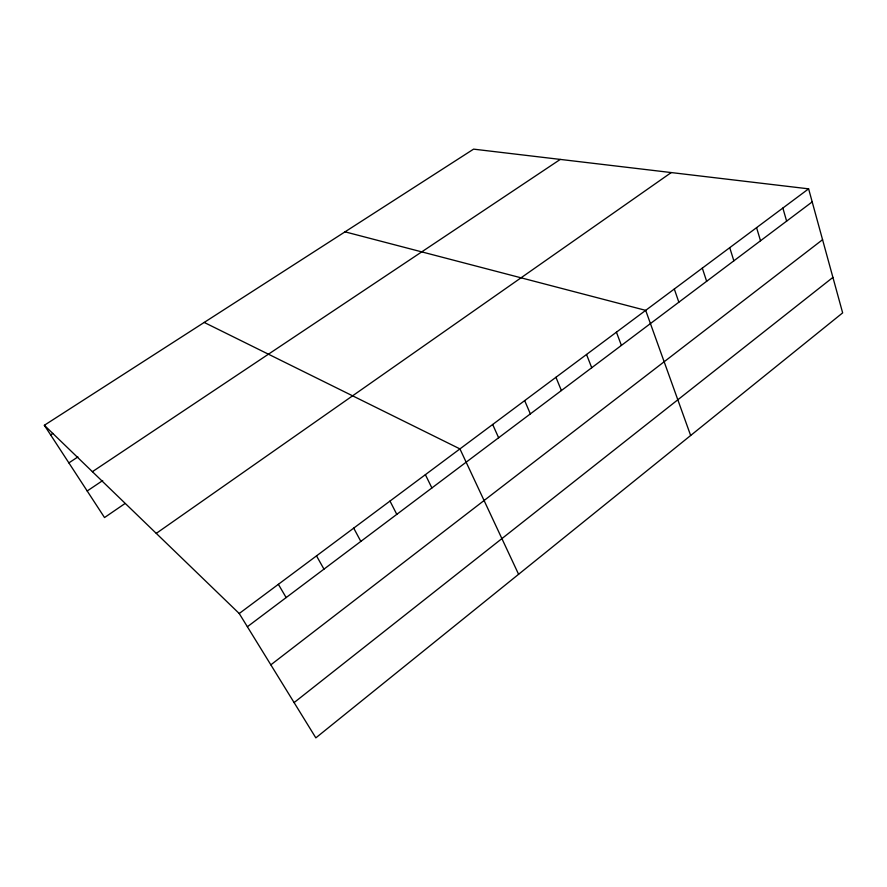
<?xml version="1.0" encoding="UTF-8"?>
<svg xmlns="http://www.w3.org/2000/svg" width="887" height="887" viewBox="0 0 887 887"><rect width="100%" height="100%" fill="white"/><g stroke="black" fill="none" stroke-linecap="round" stroke-linejoin="round"><path stroke-width="1.33" d="M294.107 702.582L832.915 277.398M270.845 664.829L822.571 239.69M247.373 626.743L812.193 201.903M239.224 613.516L808.611 188.842L842.65 312.878L315.839 737.862L239.224 613.516L44.35 425.272L473.58 149.138L808.611 188.842M156.267 533.375L671.248 172.566M124.967 503.561L104.522 517.553L44.35 425.272M87.192 490.988L102.715 480.554M92.403 471.684L560.274 159.416M68.876 462.892L77.912 456.927M50.637 434.907L52.932 433.421M345.032 231.84L645.681 310.361L690.651 435.495M204.21 322.436L459.932 448.9L518.596 574.299M278.363 584.322L286.157 597.572M316.515 555.872L323.966 569.144M353.713 528.131L360.832 541.403M389.992 501.066L396.799 514.36M425.383 474.667L431.891 487.961M492.673 424.474L498.627 437.768M524.672 400.614L530.359 413.896M555.949 377.285L561.393 390.557M586.529 354.478L591.729 367.728M616.432 332.181L621.399 345.409M674.308 289.018L678.843 302.212M702.316 268.129L706.64 281.301M729.735 247.673L733.859 260.822M756.578 227.66L760.514 240.776M782.866 208.046L786.625 221.14"/></g></svg>
